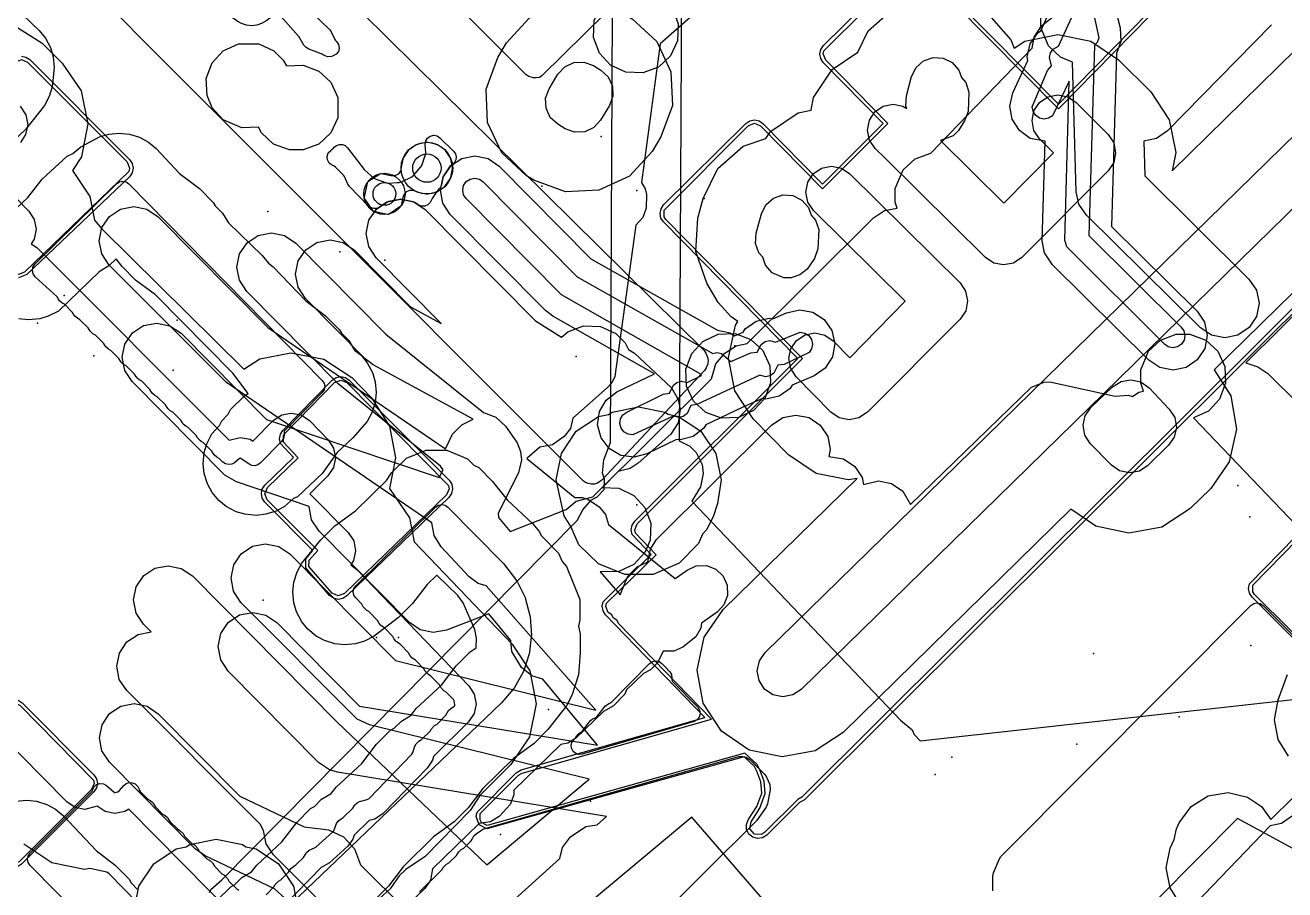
# Model space of a CAD drawing. Header units: metres. Extents: x -2677 to -840, y 169 to 1487.
# Drawn here: x -2201.3 to -2128, y 759.4 to 809.7 of the extents above; entities that cross this region are included whole.
import ezdxf

# ---------------------------------------------------------------- set-up
doc = ezdxf.new("R2010")
doc.units = ezdxf.units.M
for name, color, linetype in [('AI_GREENING_ALLOWED_ZONE', 4, 'Continuous'), ('AI_GREENING_EXCLUSIONS', 1, 'Continuous'), ('AI_GREENING_LAWN', 82, 'Continuous'), ('AI_GREENING_REJECTED', 6, 'Continuous'), ('AI_GREENING_SHRUBS', 92, 'Continuous')]:
    doc.layers.add(name, color=color, linetype=linetype)

# ---------------------------------------------------------------- blocks, each defined once
blk = doc.blocks.new('AI_SHRUB')
for radius in [1, 0.55]:
    blk.add_circle((0, 0), radius)

msp = doc.modelspace()

# ---------------------------------------------------------------- linework, layer by layer
at = {"layer": 'AI_GREENING_ALLOWED_ZONE'}
msp.add_lwpolyline([(-2185.799, 811.56), (-2183.571, 809.381), (-2183.465, 809.232), (-2183.282, 808.829), (-2183.231, 808.757), (-2183.173, 808.699), (-2183.062, 808.529), (-2183.027, 808.329), (-2183.074, 808.132), (-2183.197, 807.969), (-2183.373, 807.869), (-2183.473, 807.837), (-2183.692, 807.818), (-2183.899, 807.894), (-2184.022, 807.975), (-2184.07, 807.999), (-2184.821, 808.283), (-2184.967, 808.369), (-2185.076, 808.499), (-2185.373, 809.007), (-2185.402, 809.047), (-2186.432, 810.199)], dxfattribs=at)
msp.add_lwpolyline([(-2183.437, 801.513), (-2183.605, 801.638), (-2183.707, 801.819), (-2183.726, 802.027), (-2183.659, 802.225), (-2183.517, 802.377), (-2183.43, 802.439), (-2183.384, 802.48), (-2183.317, 802.558), (-2183.179, 802.67), (-2183.011, 802.727), (-2182.834, 802.722), (-2182.67, 802.655), (-2182.54, 802.535), (-2181.573, 801.266), (-2181.539, 801.23), (-2181.01, 800.762), (-2180.926, 800.714), (-2180.281, 800.492), (-2180.186, 800.479), (-2179.646, 800.513), (-2179.562, 800.502), (-2179.542, 800.512), (-2179.412, 800.546), (-2178.799, 800.846), (-2178.722, 800.904), (-2178.271, 801.415), (-2178.222, 801.499), (-2178.001, 802.144), (-2177.988, 802.24), (-2178.018, 802.726), (-2177.991, 802.924), (-2177.888, 803.095), (-2177.726, 803.212), (-2177.532, 803.257), (-2177.336, 803.222), (-2177.168, 803.113), (-2176.37, 802.327), (-2176.267, 802.182), (-2176.222, 802.011), (-2176.239, 801.835), (-2176.317, 801.676), (-2176.445, 801.554), (-2176.51, 801.511), (-2176.578, 801.443), (-2176.96, 800.878), (-2176.997, 800.789), (-2177.083, 800.368), (-2177.159, 800.189), (-2177.25, 800.098), (-2177.248, 800.095), (-2177.352, 799.993), (-2177.624, 799.589), (-2177.681, 799.455), (-2177.685, 799.457), (-2177.732, 799.347), (-2177.87, 799.209), (-2178.051, 799.136), (-2178.246, 799.137), (-2178.426, 799.212), (-2178.636, 799.354), (-2178.725, 799.392), (-2179.394, 799.528), (-2179.417, 799.528), (-2179.475, 799.541), (-2179.52, 799.523), (-2180.16, 799.399), (-2180.249, 799.363), (-2180.683, 799.076), (-2180.84, 799.007), (-2181.011, 798.996), (-2181.176, 799.043), (-2181.316, 799.143), (-2182.42, 800.27), (-2182.518, 800.413), (-2182.721, 800.86), (-2182.771, 800.933), (-2183.248, 801.41), (-2183.32, 801.46), (-2183.437, 801.513)], close=True, dxfattribs=at)
at = {"layer": 'AI_GREENING_EXCLUSIONS'}
for points in [[(-2190.575, 759.23), (-2190.489, 759.409), (-2189.844, 759.969), (-2169.189, 780.851), (-2168.866, 781.47), (-2168.359, 782.063), (-2168.034, 782.228), (-2167.61, 782.662), (-2167.597, 783.266), (-2167.706, 783.612), (-2167.638, 784.39), (-2167.259, 785.392), (-2167.11, 814.689), (-2167.739, 815.126), (-2168.27, 815.831), (-2187.864, 835.129), (-2188.644, 835.686), (-2188.923, 836.171), (-2189.916, 837.149), (-2190.943, 838.111), (-2191.323, 838.324), (-2191.753, 838.871), (-2211.614, 857.49)], [(-2190.575, 759.23), (-2190.489, 759.409), (-2189.844, 759.969), (-2169.189, 780.851), (-2168.866, 781.47), (-2168.359, 782.063), (-2168.034, 782.228), (-2167.61, 782.662), (-2167.597, 783.266), (-2167.706, 783.612), (-2167.638, 784.39), (-2167.259, 785.392), (-2167.11, 814.689), (-2167.739, 815.126), (-2168.27, 815.831), (-2187.864, 835.129), (-2188.644, 835.686), (-2188.923, 836.171), (-2189.916, 837.149), (-2190.943, 838.111), (-2191.323, 838.324), (-2191.753, 838.871), (-2211.614, 857.49)], [(-2149.299, 812.987), (-2141.2, 804.786), (-2131.597, 814.573)], [(-2149.156, 813.127), (-2141.2, 805.072), (-2131.74, 814.713)], [(-2120.474, 799.974), (-2155.975, 764.622), (-2156.255, 764.461), (-2158.163, 762.567), (-2158.407, 762.41), (-2158.694, 762.365), (-2158.975, 762.441), (-2159.201, 762.624), (-2159.332, 762.883), (-2159.347, 763.173), (-2159.243, 763.445), (-2158.739, 764.222), (-2158.456, 764.999), (-2158.504, 765.66), (-2158.74, 766.285), (-2158.884, 766.553), (-2159.483, 767.11), (-2174.436, 762.919), (-2174.894, 763.157), (-2175.065, 763.644), (-2175.005, 763.9), (-2172.739, 766.19), (-2172.44, 766.363), (-2161.765, 769.402), (-2167.531, 775.366), (-2167.678, 775.597), (-2167.678, 775.597), (-2167.726, 775.866), (-2167.667, 776.132), (-2164.883, 778.873), (-2165.985, 780.047), (-2166.038, 780.315), (-2165.985, 780.583), (-2165.833, 780.81), (-2156.365, 790.278), (-2164.165, 798.218), (-2164.315, 798.445), (-2164.366, 798.713), (-2164.311, 798.98), (-2164.159, 799.205), (-2159.376, 803.948), (-2159.147, 804.099), (-2158.878, 804.151), (-2158.61, 804.096), (-2158.384, 803.942), (-2154.921, 800.422), (-2151.401, 803.941), (-2154.875, 807.489), (-2155.024, 807.717), (-2155.074, 807.985), (-2155.019, 808.252), (-2154.866, 808.477), (-2150.146, 813.134)], [(-2120.628, 800.103), (-2156.116, 764.764), (-2156.357, 764.641), (-2158.304, 762.709), (-2158.478, 762.596), (-2158.884, 762.619), (-2159.139, 762.935), (-2159.075, 763.336), (-2158.563, 764.125), (-2158.254, 764.985), (-2158.307, 765.705), (-2158.557, 766.366), (-2158.723, 766.676), (-2159.43, 767.333), (-2174.416, 763.118), (-2174.743, 763.288), (-2174.837, 763.45), (-2174.822, 763.819), (-2172.599, 766.047), (-2172.386, 766.171), (-2161.385, 769.302), (-2166.764, 774.855), (-2166.876, 775.059), (-2167.076, 775.18), (-2167.076, 775.18), (-2167.188, 775.384), (-2167.387, 775.505), (-2167.526, 775.861), (-2167.484, 776.052), (-2164.586, 778.859), (-2165.8, 780.124), (-2165.838, 780.315), (-2165.692, 780.669), (-2156.084, 790.277), (-2164.023, 798.358), (-2164.13, 798.521), (-2164.127, 798.902), (-2159.235, 803.806), (-2158.88, 803.951), (-2158.526, 803.802), (-2154.922, 800.138), (-2151.12, 803.94), (-2154.732, 807.629), (-2154.874, 807.983), (-2154.835, 808.174), (-2150.006, 812.991)], [(-2163.124, 812.018), (-2163.258, 785.485), (-2162.633, 785.175), (-2162.265, 784.805), (-2161.922, 784.104), (-2161.855, 783.585), (-2162.009, 782.82), (-2162.527, 781.978), (-2150.378, 769.249), (-2149.713, 768.682), (-2149.585, 768.418), (-2149.236, 768.053), (-2104.451, 773)], [(-2163.124, 812.018), (-2163.258, 785.485), (-2162.633, 785.175), (-2162.265, 784.805), (-2161.922, 784.104), (-2161.855, 783.585), (-2162.009, 782.82), (-2162.527, 781.978), (-2150.378, 769.249), (-2149.713, 768.682), (-2149.585, 768.418), (-2149.236, 768.053), (-2104.451, 773)], [(-2161.667, 810.943), (-2164.359, 808.582), (-2165.447, 800.518), (-2165.232, 800.138), (-2165.152, 799.818), (-2165.182, 799.026), (-2165.372, 798.473), (-2165.783, 798.022), (-2166.996, 789.232), (-2167.176, 788.869), (-2167.425, 788.587), (-2169.438, 786.813), (-2169.583, 786.213), (-2169.938, 785.748), (-2170.629, 785.257), (-2171.351, 785.126), (-2172.105, 784.461), (-2169.318, 782.203), (-2168.882, 782.189), (-2168.567, 782.091), (-2167.907, 781.652), (-2167.532, 781.202), (-2167.361, 780.617), (-2163.491, 777.481), (-2162.793, 777.977), (-2162.259, 778.217), (-2161.674, 778.234), (-2161.127, 778.026), (-2160.701, 777.624), (-2160.462, 777.09), (-2160.445, 776.505), (-2160.653, 775.958), (-2161.054, 775.532), (-2161.957, 774.891), (-2161.991, 774.604), (-2162.279, 774.094), (-2163.036, 773.501), (-2163.57, 773.262), (-2164.192, 773.259), (-2164.516, 772.583), (-2164.921, 772.178), (-2165.326, 771.968), (-2166.322, 771.014), (-2166.417, 770.768), (-2167.081, 770.071), (-2167.65, 769.744), (-2169.284, 768.182), (-2169.729, 767.912), (-2170.136, 767.84), (-2172.876, 765.184), (-2172.867, 764.896), (-2173.074, 764.349), (-2173.733, 763.648), (-2174.225, 763.331), (-2174.879, 763.242), (-2177.599, 760.606), (-2177.708, 759.936), (-2178.044, 759.456), (-2182.355, 755.331)], [(-2137.901, 810.635), (-2137.604, 809.496), (-2137.569, 808.717), (-2137.824, 808.009), (-2138.115, 797.948), (-2133.142, 793.028), (-2132.705, 792.381), (-2132.548, 791.617), (-2132.697, 790.851), (-2133.127, 790.199), (-2133.773, 789.762), (-2134.538, 789.606), (-2135.304, 789.754), (-2135.955, 790.184), (-2141.546, 795.716), (-2142.009, 796.426), (-2142.139, 797.127), (-2141.973, 802.918), (-2142.839, 803.074), (-2143.475, 803.526), (-2143.475, 803.526), (-2143.89, 804.187), (-2144.02, 804.956), (-2143.846, 805.717), (-2142.991, 807.596), (-2143.028, 807.818), (-2142.854, 808.579), (-2142.402, 809.215), (-2142.23, 809.323), (-2141.482, 810.958)], [(-2201.912, 810.722), (-2200.477, 809.351), (-2200.111, 808.904), (-2199.821, 808.358), (-2199.658, 807.82), (-2199.596, 807.2), (-2199.717, 806.071), (-2199.889, 805.511), (-2200.17, 804.987), (-2201.268, 803.589), (-2202.708, 802.242)], [(-2185.558, 758.333), (-2186.78, 759.439), (-2190.828, 761.357), (-2191.393, 761.757), (-2196.388, 766.804), (-2196.819, 767.455), (-2196.967, 768.221), (-2196.811, 768.985), (-2196.374, 769.632), (-2195.723, 770.062), (-2194.957, 770.211), (-2194.192, 770.055), (-2193.546, 769.618), (-2188.797, 764.821), (-2185.068, 763.054), (-2183.655, 762.873), (-2182.774, 762.464), (-2182.127, 761.764), (-2181.785, 760.828), (-2176.462, 755.547), (-2170.197, 761.202), (-2170.037, 761.837), (-2169.57, 762.463), (-2168.681, 763.062), (-2168.031, 763.157), (-2167.488, 763.648), (-2183.131, 766.225), (-2183.581, 766.354), (-2184.227, 766.791), (-2189.487, 772.104), (-2189.917, 772.755), (-2190.066, 773.522), (-2189.91, 774.286), (-2189.473, 774.933), (-2188.822, 775.363), (-2188.056, 775.511), (-2187.291, 775.355), (-2186.644, 774.918), (-2181.841, 770.066), (-2168.009, 767.787), (-2171.19, 771.636), (-2171.817, 771.824), (-2172.422, 772.317), (-2172.981, 773.232), (-2173.048, 773.885), (-2174.33, 775.435), (-2176.788, 774.474), (-2177.556, 774.337), (-2178.319, 774.505), (-2178.938, 774.93), (-2184.198, 780.243), (-2184.628, 780.894), (-2184.775, 781.666), (-2188.996, 783.102), (-2189.672, 783.493), (-2195.064, 788.932), (-2195.494, 789.583), (-2195.642, 790.349), (-2195.486, 791.114), (-2195.049, 791.761), (-2194.398, 792.191), (-2193.632, 792.339), (-2192.867, 792.183), (-2192.221, 791.746), (-2187.262, 786.737), (-2177.207, 783.363), (-2176.986, 783.796), (-2177.128, 784.015), (-2183.076, 788.801), (-2188.396, 794.175), (-2188.826, 794.826), (-2188.975, 795.592), (-2188.819, 796.357), (-2188.382, 797.003), (-2187.731, 797.434), (-2186.965, 797.582), (-2186.2, 797.426), (-2185.553, 796.989), (-2180.314, 791.697), (-2174.626, 787.135), (-2173.922, 786.872), (-2173.351, 786.34), (-2172.675, 785.376), (-2172.482, 784.871), (-2172.429, 784.388), (-2172.59, 783.625), (-2173.773, 781.29), (-2173.769, 781.035), (-2173.091, 780.215), (-2169.821, 781.493), (-2169.241, 781.973), (-2168.271, 782.225), (-2161.37, 789.087), (-2161.124, 789.963), (-2160.594, 790.586), (-2159.946, 791.018), (-2159.302, 791.144), (-2151.957, 798.448), (-2151.307, 798.88), (-2150.584, 799.022), (-2150.687, 799.369), (-2150.687, 800.161), (-2150.238, 801.237), (-2149.539, 801.884), (-2148.631, 802.224), (-2142.736, 808.32), (-2142.619, 808.964), (-2142.196, 809.62), (-2141.349, 810.278)], [(-2119.371, 802.109), (-2132.14, 789.626), (-2131.174, 788.097), (-2130.843, 786.175), (-2131.273, 784.272), (-2132.347, 782.727), (-2133.559, 781.543), (-2135.193, 780.478), (-2137.111, 780.12), (-2139.02, 780.522), (-2140.48, 781.523), (-2153.717, 768.531), (-2155.351, 767.465), (-2157.268, 767.106), (-2159.177, 767.509), (-2160.787, 768.611), (-2161.853, 770.245), (-2162.212, 772.163), (-2161.809, 774.072), (-2160.707, 775.681), (-2152.908, 783.306), (-2153.423, 783.214), (-2155.283, 783.593), (-2156.906, 784.675), (-2158.949, 786.759), (-2160.017, 788.391), (-2160.379, 790.308), (-2159.979, 792.218), (-2159.979, 792.218), (-2159.841, 792.421), (-2160.227, 792.69), (-2160.996, 793.537), (-2161.647, 794.659), (-2162.279, 796.505), (-2162.162, 798.436), (-2161.859, 799.577), (-2161.001, 801.329), (-2159.538, 802.619), (-2158.211, 803.074), (-2157.947, 803.473), (-2156.331, 804.565), (-2155.58, 804.719), (-2155.438, 805.45), (-2154.363, 807.078), (-2152.875, 808.083), (-2152.267, 809.325), (-2150.804, 810.616)], [(-2145.259, 810.268), (-2143.969, 808.805), (-2143.769, 808.314), (-2143.148, 808.729), (-2141.234, 809.108), (-2139.321, 808.725), (-2137.7, 807.64), (-2135.836, 805.773), (-2134.757, 804.158), (-2134.375, 802.245), (-2134.585, 801.184), (-2126.362, 809.26)], [(-2139.151, 810.25), (-2138.854, 808.912), (-2138.947, 808.655), (-2139.112, 808.474), (-2139.431, 797.421), (-2134.056, 792.104), (-2133.903, 791.877), (-2133.848, 791.61), (-2133.9, 791.342), (-2134.051, 791.114), (-2134.277, 790.961), (-2134.545, 790.906), (-2134.813, 790.958), (-2135.041, 791.108), (-2140.715, 796.763), (-2140.839, 797.158), (-2140.572, 806.397), (-2141.54, 804.39), (-2141.772, 804.245), (-2142.041, 804.199), (-2142.041, 804.199), (-2142.307, 804.26), (-2142.53, 804.418), (-2142.675, 804.65), (-2142.721, 804.919), (-2141.841, 807.013), (-2141.598, 807.289), (-2141.729, 807.781), (-2141.668, 808.048), (-2141.51, 808.27), (-2141.207, 808.428), (-2140.309, 810.37)], [(-2128.812, 809.673), (-2134.855, 803.505), (-2135.499, 803.064), (-2136.246, 802.908), (-2136.188, 800.89), (-2130.131, 794.897), (-2129.694, 794.251), (-2129.538, 793.486), (-2129.686, 792.72), (-2130.116, 792.069), (-2130.762, 791.632), (-2131.527, 791.476), (-2132.293, 791.624), (-2132.944, 792.054), (-2139.571, 798.61), (-2140.008, 799.257), (-2140.164, 799.975), (-2140.378, 807.51), (-2141.083, 807.805), (-2141.782, 808.452), (-2142.23, 809.528), (-2142.23, 810.319)], [(-2201.94, 809.655), (-2200.298, 808.602), (-2199.126, 807.448), (-2198.03, 805.834), (-2197.635, 803.923), (-2198.001, 802.007), (-2198.524, 801.209), (-2197.524, 799.699), (-2197.253, 798.324), (-2196.823, 797.825), (-2188.57, 789.654), (-2187.636, 790.256), (-2185.84, 790.604), (-2183.924, 790.237), (-2182.294, 789.166), (-2181.152, 787.986), (-2180.096, 786.345), (-2179.748, 784.507), (-2180.107, 782.71), (-2178.947, 781.005), (-2178.674, 779.613), (-2172.962, 773.67), (-2171.946, 772.113), (-2171.568, 770.2), (-2171.95, 768.287), (-2173.036, 766.666), (-2174.844, 764.862), (-2175.404, 764.004), (-2178.024, 761.321), (-2179.151, 760.565), (-2179.546, 760.188), (-2180.056, 759.436), (-2181.261, 758.348)], [(-2201.504, 807.853), (-2201.242, 807.8), (-2201.019, 807.652), (-2195.212, 801.845), (-2195.061, 801.615), (-2195.011, 801.344), (-2195.069, 801.074), (-2195.227, 800.848), (-2201.185, 795.154), (-2201.666, 794.96)], [(-2201.582, 804.954), (-2201.241, 804.439), (-2201.135, 803.863), (-2201.258, 803.291), (-2201.566, 802.833)], [(-2203.162, 797.746), (-2201.129, 799.639), (-2200.289, 800.707), (-2198.837, 802.043), (-2198.518, 802.191), (-2198.056, 802.591), (-2196.973, 803.157), (-2196.419, 803.322), (-2195.811, 803.381), (-2195.217, 803.319), (-2194.644, 803.142), (-2194.12, 802.857), (-2193.674, 802.487), (-2192.311, 801.039), (-2191.156, 800.165), (-2190.346, 799.355), (-2190.24, 799.15), (-2189.812, 798.722), (-2189.47, 798.171), (-2187.508, 796.266), (-2187.141, 795.817), (-2186.861, 795.614), (-2184.97, 793.633), (-2183.815, 792.759), (-2183.005, 791.949), (-2182.899, 791.744), (-2182.471, 791.316), (-2182.129, 790.765), (-2181.757, 790.465), (-2181.394, 790.024), (-2181.095, 789.465), (-2180.929, 788.913), (-2180.87, 788.307), (-2180.932, 787.71), (-2181.105, 787.147), (-2181.394, 786.614), (-2182.229, 785.671), (-2183.134, 784.81), (-2184.015, 783.596), (-2185.447, 782.24), (-2185.684, 782.127), (-2186.205, 781.67), (-2186.698, 781.402), (-2187.289, 781.217), (-2187.852, 781.155), (-2188.507, 781.217), (-2189.021, 781.37), (-2189.591, 781.67), (-2190.017, 782.014), (-2190.414, 782.489), (-2190.689, 782.991), (-2190.876, 783.585), (-2190.938, 784.154), (-2190.876, 784.803), (-2190.723, 785.316), (-2190.422, 785.887), (-2189.99, 786.372), (-2189.859, 786.652), (-2189.476, 787.035), (-2189.343, 787.303), (-2188.533, 788.114), (-2188.325, 788.233), (-2189.21, 789.425), (-2193.715, 793.969), (-2194.864, 794.836), (-2195.674, 795.647), (-2195.992, 796.076), (-2196.419, 795.671), (-2196.991, 795.315), (-2199.356, 793.037), (-2199.942, 792.731), (-2200.44, 792.584), (-2201.105, 792.522), (-2201.658, 792.584)], [(-2203.329, 801.123), (-2201.081, 798.852), (-2200.76, 798.368), (-2200.648, 797.789), (-2200.763, 797.22), (-2200.945, 796.949), (-2200.607, 796.725), (-2189.427, 785.53), (-2188.787, 785.69), (-2188.212, 785.577), (-2188.044, 785.465), (-2186.845, 786.683), (-2186.353, 786.999), (-2185.814, 787.104), (-2185.239, 786.994), (-2184.75, 786.672), (-2183.669, 785.554), (-2183.352, 785.062), (-2183.248, 784.51), (-2183.363, 783.937), (-2183.688, 783.45), (-2184.738, 782.403), (-2182.507, 780.16), (-2182.184, 779.673), (-2182.071, 779.098), (-2182.187, 778.525), (-2182.358, 778.27), (-2181.993, 778.015), (-2175.486, 771.245), (-2175.171, 770.752), (-2175.068, 770.175), (-2175.182, 769.63), (-2175.508, 769.143), (-2177.551, 767.143), (-2177.598, 766.918), (-2177.909, 766.449), (-2180.475, 763.819), (-2180.957, 763.488), (-2181.276, 763.421), (-2182.163, 762.569), (-2182.229, 762.332), (-2182.523, 761.918), (-2183.594, 760.957), (-2184.065, 760.676), (-2186.909, 757.768)], [(-2180.747, 755.307), (-2186.852, 761.413), (-2187.279, 762.048), (-2187.435, 762.841), (-2187.628, 763.203), (-2195.381, 770.97), (-2195.811, 771.621), (-2195.96, 772.387), (-2195.803, 773.152), (-2195.367, 773.798), (-2194.716, 774.229), (-2193.96, 774.375), (-2194.402, 774.822), (-2194.833, 775.473), (-2194.981, 776.239), (-2194.825, 777.004), (-2194.388, 777.65), (-2193.737, 778.081), (-2192.971, 778.229), (-2192.206, 778.073), (-2191.56, 777.636), (-2183.149, 769.14), (-2174.437, 760.845), (-2168.492, 765.814), (-2181.266, 768.969), (-2181.972, 769.3), (-2188.736, 776.098), (-2189.166, 776.749), (-2189.314, 777.515), (-2189.158, 778.28), (-2188.721, 778.927), (-2188.07, 779.357), (-2187.304, 779.505), (-2186.54, 779.349), (-2185.893, 778.912), (-2179.76, 772.717), (-2168.104, 769.838), (-2174.484, 777.05), (-2174.951, 777.192), (-2175.465, 777.586), (-2177.095, 779.321), (-2177.508, 779.983), (-2177.633, 780.712), (-2189.587, 788.875), (-2196.403, 795.709), (-2196.833, 796.36), (-2196.981, 797.126), (-2196.825, 797.891), (-2196.388, 798.538), (-2195.737, 798.968), (-2194.971, 799.116), (-2194.207, 798.96), (-2193.56, 798.523), (-2187.172, 792.07), (-2176.844, 785.017), (-2176.44, 785.885), (-2175.9, 786.425), (-2175.241, 786.741), (-2181.054, 789.916), (-2181.516, 790.264), (-2184.982, 793.765), (-2185.412, 794.416), (-2185.561, 795.182), (-2185.405, 795.947), (-2184.968, 796.594), (-2184.317, 797.024), (-2183.551, 797.172), (-2182.786, 797.016), (-2182.139, 796.579), (-2178.88, 793.286), (-2177.089, 792.308), (-2180.873, 796.131), (-2181.304, 796.782), (-2181.452, 797.548), (-2181.296, 798.313), (-2180.859, 798.959), (-2180.208, 799.39), (-2179.442, 799.538), (-2178.677, 799.382), (-2178.031, 798.945), (-2171.61, 792.459), (-2170.101, 791.511), (-2169.73, 791.831), (-2168.813, 792.172), (-2167.827, 792.133), (-2166.945, 791.724), (-2166.405, 791.184), (-2166.206, 790.806), (-2165.847, 790.581), (-2163.698, 788.567), (-2163.306, 787.892), (-2163.199, 787.314), (-2163.324, 786.544), (-2163.734, 785.88), (-2165.644, 784.182), (-2166.115, 783.872), (-2166.812, 783.698), (-2167.706, 782.767), (-2166.773, 782.728), (-2165.891, 782.319), (-2165.244, 781.62), (-2164.903, 780.703), (-2164.942, 779.717), (-2165.244, 778.994), (-2165.891, 778.295), (-2166.773, 777.886), (-2167.847, 777.864), (-2166.686, 776.543), (-2166.238, 777.618), (-2165.698, 778.158), (-2165.073, 778.46), (-2164.926, 779.188), (-2164.567, 779.756), (-2157.88, 786.409), (-2157.229, 786.84), (-2156.464, 786.99), (-2155.699, 786.836), (-2155.051, 786.4), (-2154.619, 785.75), (-2154.469, 784.984), (-2154.553, 784.571), (-2153.694, 784.435), (-2153.046, 784), (-2152.615, 783.35), (-2152.534, 782.941), (-2151.666, 783.159), (-2150.901, 783.005), (-2150.253, 782.569), (-2149.796, 781.79), (-2142.769, 788.618), (-2142.039, 788.893), (-2141.693, 788.92), (-2137.894, 788.085), (-2137.145, 788.153), (-2136.899, 788.075), (-2136.521, 788.322), (-2136.26, 788.372), (-2136.411, 788.834), (-2136.411, 789.626), (-2135.963, 790.702), (-2135.264, 791.349), (-2134.347, 791.69), (-2133.555, 791.69), (-2132.638, 791.349), (-2131.939, 790.702), (-2131.53, 789.82), (-2131.491, 788.834), (-2131.832, 787.917), (-2132.479, 787.218), (-2133.342, 786.817), (-2125.274, 778.374)], [(-2126.396, 793.895), (-2130.298, 790.032), (-2129.617, 789.784), (-2129.023, 789.408), (-2123.651, 784.095)], [(-2190.135, 758.752), (-2189.325, 759.562), (-2189.11, 759.672), (-2188.689, 760.094), (-2188.129, 760.438), (-2187.821, 760.812), (-2186.358, 762.179), (-2185.495, 763.304), (-2184.685, 764.114), (-2184.47, 764.225), (-2184.049, 764.646), (-2183.489, 764.99), (-2183.181, 765.364), (-2181.718, 766.731), (-2180.855, 767.856), (-2180.045, 768.667), (-2179.83, 768.777), (-2179.409, 769.198), (-2178.849, 769.542), (-2178.541, 769.916), (-2177.078, 771.283), (-2176.215, 772.408), (-2175.405, 773.219), (-2175.066, 773.453), (-2175.044, 774.022), (-2175.137, 774.516), (-2175.814, 776.073), (-2176.128, 776.496), (-2177.351, 777.68), (-2177.905, 777.14), (-2178.76, 776.033), (-2179.57, 775.222), (-2180.984, 774.14), (-2181.554, 773.841), (-2182.083, 773.684), (-2182.714, 773.625), (-2183.271, 773.684), (-2183.872, 773.87), (-2184.369, 774.14), (-2184.854, 774.543), (-2185.201, 774.972), (-2185.5, 775.538), (-2185.657, 776.071), (-2185.716, 776.707), (-2185.654, 777.274), (-2185.47, 777.863), (-2185.193, 778.37), (-2184.088, 779.74), (-2183.278, 780.551), (-2182.074, 781.426), (-2180.282, 783.177), (-2179.978, 783.637), (-2179.112, 784.485), (-2177.96, 784.952), (-2176.773, 784.952), (-2175.566, 784.448), (-2175.189, 784.07), (-2174.913, 783.935), (-2174.102, 783.124), (-2173.266, 782.054), (-2171.769, 780.67), (-2171.371, 780.2), (-2171.274, 779.975), (-2170.276, 778.954), (-2170.062, 778.478), (-2169.8, 778.189), (-2169.041, 776.267), (-2169.041, 775.08), (-2169.117, 774.714), (-2169.022, 774.241), (-2169.019, 773.16), (-2169.101, 771.887), (-2169.493, 770.672), (-2169.8, 770.085), (-2170.887, 768.701), (-2171.697, 767.89), (-2172.893, 767.015), (-2174.671, 765.267), (-2175.527, 764.148), (-2176.337, 763.338), (-2177.533, 762.463), (-2179.311, 760.715), (-2180.167, 759.596), (-2180.977, 758.786)], [(-2127.819, 767.152), (-2128.417, 768.124), (-2128.647, 769.272), (-2128.42, 770.42), (-2127.884, 771.902)], [(-2189.027, 757.775), (-2195.266, 764.078), (-2195.488, 763.931), (-2196.063, 763.82), (-2196.635, 763.937), (-2197.107, 764.255), (-2197.811, 764.057), (-2198.385, 764.174), (-2198.87, 764.501), (-2202.922, 768.59)], [(-2134.066, 758.468), (-2134.707, 759.504), (-2134.937, 760.652), (-2134.937, 760.652), (-2134.71, 761.8), (-2134.479, 762.312), (-2134.333, 762.932), (-2134.174, 763.282), (-2133.492, 764.233), (-2132.497, 764.85), (-2131.342, 765.039), (-2130.202, 764.772), (-2129.394, 764.233), (-2128.844, 763.467), (-2127.556, 764.744)], [(-2201.446, 757.497), (-2203.75, 759.855), (-2204.047, 760.417), (-2204.207, 760.954), (-2204.266, 761.578), (-2204.204, 762.157), (-2204.021, 762.742), (-2203.75, 763.24), (-2203.351, 763.721), (-2202.931, 764.063), (-2202.931, 764.063), (-2202.353, 764.37), (-2201.82, 764.528), (-2201.19, 764.587), (-2200.632, 764.528), (-2200.025, 764.339), (-2199.521, 764.063), (-2199.059, 763.678), (-2197.166, 761.672), (-2196.052, 760.814), (-2195.242, 760.004), (-2195.13, 759.785), (-2194.712, 759.367)], [(-2157.407, 757.699), (-2162.523, 763.609), (-2173.028, 754.829)], [(-2127.595, 763.69), (-2128.234, 763.241), (-2128.888, 763.096), (-2135.574, 756.154)], [(-2119.892, 756.044), (-2123.22, 759.417), (-2130.783, 763.528), (-2135.471, 758.8)], [(-2191.504, 755.302), (-2196.394, 760.312), (-2196.546, 760.415), (-2197.528, 760.615), (-2197.827, 760.557), (-2199.738, 760.946), (-2201.356, 762.037)], [(-2194.973, 758.073), (-2194.669, 759.604), (-2193.801, 760.901), (-2192.504, 761.769), (-2191.921, 761.884), (-2191.716, 762.022), (-2190.185, 762.326), (-2188.654, 762.022), (-2188.654, 762.022), (-2188.455, 761.888), (-2187.852, 761.769), (-2186.555, 760.901), (-2185.687, 759.604), (-2185.383, 758.073)]]:
    msp.add_lwpolyline(points, dxfattribs=at)
for points in [[(-2163.349, 808.749), (-2163.759, 807.868), (-2164.458, 807.22), (-2165.375, 806.879), (-2166.361, 806.918), (-2167.242, 807.328), (-2167.89, 808.027), (-2168.231, 808.944), (-2168.192, 809.93), (-2167.782, 810.811), (-2167.083, 811.458), (-2166.166, 811.8), (-2165.18, 811.761), (-2164.299, 811.351), (-2163.652, 810.652), (-2163.31, 809.735), (-2163.349, 808.749)], [(-2163.649, 804.993), (-2164.318, 803.161), (-2164.832, 802.316), (-2166.152, 800.879), (-2167.921, 800.056), (-2169.87, 799.973), (-2171.702, 800.642), (-2172.136, 800.906), (-2173.573, 802.226), (-2174.396, 803.995), (-2174.479, 805.944), (-2173.81, 807.776), (-2173.296, 808.621), (-2171.976, 810.058), (-2170.207, 810.881), (-2168.258, 810.964), (-2166.426, 810.295), (-2165.992, 810.031), (-2164.555, 808.711), (-2163.732, 806.942), (-2163.649, 804.993)], [(-2187.701, 808.578), (-2186.82, 808.169), (-2186.279, 807.629), (-2186.098, 807.292), (-2185.128, 807.328), (-2184.211, 806.986), (-2183.512, 806.339), (-2183.103, 805.458), (-2183.103, 804.277), (-2183.512, 803.396), (-2184.211, 802.748), (-2185.128, 802.407), (-2185.92, 802.407), (-2186.837, 802.748), (-2187.536, 803.396), (-2187.718, 803.732), (-2188.687, 803.696), (-2189.763, 804.145), (-2190.41, 804.844), (-2190.712, 805.566), (-2190.752, 806.553), (-2190.41, 807.47), (-2189.763, 808.169), (-2188.882, 808.578), (-2187.701, 808.578)], [(-2203.479, 797.119), (-2202.842, 797.803), (-2203.888, 798.865), (-2203.991, 799.02), (-2204.002, 799.384), (-2202.507, 801.155), (-2204.02, 802.758), (-2204.019, 803.136), (-2203.333, 803.885), (-2204.235, 804.81), (-2204.234, 805.203), (-2201.854, 807.516), (-2201.505, 807.653), (-2201.159, 807.51), (-2195.355, 801.705), (-2195.211, 801.347), (-2195.253, 801.154), (-2201.324, 795.299), (-2201.667, 795.16), (-2201.852, 795.195), (-2203.474, 796.727), (-2203.479, 797.119)], [(-2167.108, 805.529), (-2167.308, 804.979), (-2167.822, 804.134), (-2168.218, 803.703), (-2168.749, 803.457), (-2169.334, 803.432), (-2169.884, 803.632), (-2170.318, 803.896), (-2170.749, 804.292), (-2170.995, 804.823), (-2171.02, 805.408), (-2170.82, 805.958), (-2170.306, 806.803), (-2169.91, 807.234), (-2169.379, 807.48), (-2168.794, 807.505), (-2168.244, 807.305), (-2167.81, 807.041), (-2167.379, 806.645), (-2167.133, 806.114), (-2167.108, 805.529)], [(-2121.487, 805.095), (-2121.818, 804.612), (-2156.163, 771.034), (-2156.654, 770.714), (-2157.229, 770.606), (-2157.802, 770.727), (-2158.285, 771.058), (-2158.604, 771.548), (-2158.712, 772.123), (-2158.591, 772.696), (-2158.261, 773.179), (-2123.915, 806.757), (-2123.425, 807.077), (-2122.85, 807.185), (-2122.277, 807.064), (-2121.794, 806.733), (-2121.474, 806.243), (-2121.367, 805.668), (-2121.487, 805.095)], [(-2150.817, 805.061), (-2150.242, 804.95), (-2150.021, 804.803), (-2150.076, 804.968), (-2150.041, 805.547), (-2149.742, 806.677), (-2149.484, 807.202), (-2149.045, 807.59), (-2148.492, 807.779), (-2147.908, 807.743), (-2147.382, 807.485), (-2146.995, 807.046), (-2146.845, 806.61), (-2146.594, 806.321), (-2146.407, 805.766), (-2146.45, 804.641), (-2146.655, 804.093), (-2147.012, 803.532), (-2147.325, 803.23), (-2148.069, 802.96), (-2144.373, 799.303), (-2141.494, 802.24), (-2142.3, 803.048), (-2142.625, 803.535), (-2142.739, 804.109), (-2142.624, 804.683), (-2142.298, 805.169), (-2141.811, 805.494), (-2141.237, 805.608), (-2140.663, 805.493), (-2140.177, 805.167), (-2138.313, 803.3), (-2137.988, 802.813), (-2137.875, 802.242), (-2137.988, 801.668), (-2138.313, 801.181), (-2143.331, 796.153), (-2143.817, 795.828), (-2144.391, 795.713), (-2144.959, 795.824), (-2145.447, 796.147), (-2151.26, 801.897), (-2151.864, 802.495), (-2152.192, 802.98), (-2152.309, 803.553), (-2152.198, 804.128), (-2151.875, 804.616), (-2151.39, 804.944), (-2150.817, 805.061)], [(-2160.045, 791.602), (-2159.54, 791.809), (-2159.418, 791.999), (-2158.779, 792.446), (-2158.016, 792.613), (-2157.817, 792.578), (-2157.007, 792.933), (-2156.245, 793.101), (-2155.476, 792.964), (-2154.819, 792.544), (-2154.372, 791.904), (-2154.204, 791.142), (-2154.341, 790.373), (-2154.761, 789.716), (-2155.401, 789.269), (-2156.685, 788.72), (-2156.806, 788.531), (-2157.446, 788.084), (-2158.208, 787.916), (-2158.408, 787.952), (-2159.562, 787.446), (-2161.713, 786.411), (-2161.827, 786.217), (-2162.448, 785.745), (-2163.203, 785.546), (-2163.404, 785.574), (-2165.127, 784.735), (-2165.881, 784.536), (-2166.654, 784.642), (-2167.328, 785.035), (-2167.8, 785.657), (-2167.999, 786.412), (-2167.893, 787.185), (-2167.5, 787.859), (-2166.878, 788.331), (-2164.688, 789.389), (-2170.596, 792.732), (-2171.032, 793.066), (-2176.565, 798.655), (-2176.995, 799.306), (-2177.144, 800.072), (-2176.987, 800.837), (-2176.551, 801.484), (-2175.9, 801.914), (-2175.133, 802.062), (-2174.369, 801.906), (-2173.722, 801.469), (-2168.384, 796.077), (-2161.033, 791.917), (-2160.296, 791.77), (-2160.045, 791.602)], [(-2150.11, 793.608), (-2155.448, 798.89), (-2155.776, 799.375), (-2155.893, 799.948), (-2155.782, 800.523), (-2155.459, 801.011), (-2154.975, 801.339), (-2154.401, 801.456), (-2153.826, 801.345), (-2153.338, 801.022), (-2146.924, 794.677), (-2146.601, 794.196), (-2146.484, 793.623), (-2146.595, 793.048), (-2146.917, 792.56), (-2152.312, 787.155), (-2152.813, 786.823), (-2153.372, 786.714), (-2153.946, 786.828), (-2154.433, 787.152), (-2156.45, 789.209), (-2156.77, 789.699), (-2156.879, 790.274), (-2156.759, 790.847), (-2156.429, 791.33), (-2155.939, 791.651), (-2155.364, 791.759), (-2154.791, 791.639), (-2154.308, 791.309), (-2153.34, 790.322), (-2150.11, 793.608)], [(-2164.183, 788.198), (-2163.82, 788.254), (-2163.604, 788.715), (-2163.387, 788.881), (-2163.123, 788.95), (-2162.79, 788.877), (-2161.963, 789.279), (-2161.991, 789.356), (-2170.108, 793.98), (-2175.641, 799.57), (-2175.792, 799.798), (-2175.844, 800.066), (-2175.789, 800.333), (-2175.636, 800.56), (-2175.408, 800.71), (-2175.14, 800.762), (-2174.872, 800.708), (-2174.646, 800.555), (-2169.181, 795.034), (-2161.301, 790.575), (-2161.062, 790.622), (-2160.794, 790.569), (-2160.245, 790.095), (-2159.08, 790.605), (-2158.715, 790.646), (-2158.481, 791.099), (-2158.257, 791.255), (-2157.99, 791.314), (-2157.66, 791.227), (-2156.218, 791.801), (-2155.949, 791.753), (-2155.719, 791.606), (-2155.563, 791.382), (-2155.504, 791.115), (-2155.552, 790.846), (-2155.699, 790.616), (-2157.144, 789.925), (-2157.51, 789.884), (-2157.744, 789.431), (-2157.968, 789.275), (-2158.234, 789.216), (-2158.564, 789.303), (-2162.221, 787.596), (-2162.585, 787.54), (-2162.8, 787.079), (-2163.018, 786.913), (-2163.282, 786.844), (-2163.615, 786.917), (-2165.96, 785.834), (-2166.231, 785.871), (-2166.467, 786.009), (-2166.632, 786.226), (-2166.701, 786.49), (-2166.664, 786.761), (-2166.527, 786.997), (-2166.309, 787.162), (-2164.183, 788.198)], [(-2158.476, 798.681), (-2158.219, 799.206), (-2157.78, 799.593), (-2157.226, 799.783), (-2156.642, 799.746), (-2156.116, 799.489), (-2155.729, 799.05), (-2155.579, 798.613), (-2155.328, 798.325), (-2155.143, 797.783), (-2155.184, 796.644), (-2155.39, 796.096), (-2155.805, 795.465), (-2156.232, 795.136), (-2156.742, 794.965), (-2157.177, 794.972), (-2157.85, 795.265), (-2158.235, 795.706), (-2158.396, 796.163), (-2158.621, 796.418), (-2158.81, 796.966), (-2158.774, 797.556), (-2158.476, 798.681)], [(-2157.942, 788.865), (-2158.283, 787.948), (-2158.93, 787.249), (-2159.812, 786.84), (-2160.798, 786.801), (-2161.715, 787.142), (-2162.414, 787.789), (-2162.823, 788.671), (-2162.862, 789.657), (-2162.521, 790.574), (-2161.874, 791.273), (-2160.992, 791.682), (-2160.006, 791.721), (-2159.089, 791.38), (-2158.39, 790.733), (-2157.981, 789.851), (-2157.942, 788.865)], [(-2183.585, 776.503), (-2184.969, 778.114), (-2184.958, 778.63), (-2184.557, 779.107), (-2187.35, 781.917), (-2187.502, 782.147), (-2187.553, 782.418), (-2187.496, 782.687), (-2187.34, 782.914), (-2185.689, 784.511), (-2186.441, 785.338), (-2186.495, 785.604), (-2186.443, 785.87), (-2186.294, 786.097), (-2183.431, 789.014), (-2183.204, 789.168), (-2182.934, 789.223), (-2182.665, 789.17), (-2182.436, 789.018), (-2176.637, 783.197), (-2176.484, 782.967), (-2176.432, 782.696), (-2176.489, 782.426), (-2176.646, 782.2), (-2182.578, 776.468), (-2182.813, 776.318), (-2183.089, 776.272), (-2183.36, 776.337), (-2183.585, 776.503)], [(-2184.276, 779.108), (-2187.208, 782.058), (-2187.353, 782.416), (-2187.201, 782.77), (-2185.404, 784.508), (-2186.256, 785.415), (-2186.258, 785.795), (-2186.152, 785.957), (-2183.289, 788.874), (-2182.934, 789.023), (-2182.578, 788.876), (-2176.669, 782.892), (-2176.632, 782.698), (-2176.785, 782.343), (-2182.717, 776.612), (-2183.082, 776.472), (-2183.436, 776.637), (-2184.782, 778.184), (-2184.774, 778.552), (-2184.276, 779.108)], [(-2136.983, 789.045), (-2136.412, 788.917), (-2135.934, 788.579), (-2134.754, 787.336), (-2134.441, 786.842), (-2134.342, 786.265), (-2134.471, 785.694), (-2134.793, 785.231), (-2136.005, 784.046), (-2136.495, 783.727), (-2137.071, 783.619), (-2137.643, 783.74), (-2138.126, 784.071), (-2139.356, 785.329), (-2139.668, 785.824), (-2139.767, 786.401), (-2139.647, 786.952), (-2139.316, 787.435), (-2138.055, 788.634), (-2137.56, 788.946), (-2136.983, 789.045)], [(-2165.624, 787.468), (-2164.093, 787.164), (-2163.894, 787.03), (-2163.291, 786.911), (-2161.994, 786.043), (-2161.126, 784.746), (-2160.822, 783.215), (-2161.029, 781.844), (-2161.255, 781.119), (-2161.648, 780.329), (-2161.9, 780.059), (-2162.127, 779.515), (-2163.25, 778.371), (-2164.759, 777.724), (-2166.42, 777.708), (-2167.942, 778.328), (-2169.086, 779.451), (-2169.548, 780.517), (-2169.951, 781.119), (-2170.412, 783.215), (-2170.108, 784.746), (-2169.24, 786.043), (-2167.943, 786.911), (-2167.36, 787.026), (-2167.155, 787.164), (-2165.624, 787.468)], [(-2119.626, 766.127), (-2129.939, 776.408), (-2130.091, 776.635), (-2130.145, 776.904), (-2130.091, 777.172), (-2127.441, 779.895), (-2127.213, 780.047), (-2126.945, 780.1), (-2126.677, 780.046), (-2126.45, 779.894), (-2116.204, 769.602), (-2116.053, 769.377), (-2116, 769.111), (-2116.051, 768.845), (-2116.199, 768.619), (-2118.632, 766.133), (-2118.859, 765.978), (-2119.128, 765.923), (-2119.397, 765.975), (-2119.626, 766.127)], [(-2129.907, 777.095), (-2127.299, 779.754), (-2127.137, 779.862), (-2126.754, 779.862), (-2116.238, 769.3), (-2116.2, 769.11), (-2116.342, 768.758), (-2118.775, 766.273), (-2119.129, 766.123), (-2119.322, 766.16), (-2129.798, 776.55), (-2129.907, 776.712), (-2129.907, 777.095)], [(-2202.49, 760.868), (-2206.427, 764.826), (-2206.63, 765.301), (-2206.452, 765.786), (-2202.473, 770.231), (-2202.245, 770.4), (-2201.97, 770.464), (-2201.691, 770.414), (-2201.455, 770.258), (-2197.285, 766.067), (-2197.134, 765.84), (-2197.081, 765.573), (-2197.135, 765.305), (-2197.287, 765.079), (-2201.498, 760.867), (-2201.726, 760.715), (-2201.994, 760.662), (-2202.263, 760.715), (-2202.49, 760.868)], [(-2206.303, 765.653), (-2202.324, 770.098), (-2201.964, 770.264), (-2201.597, 770.117), (-2197.319, 765.764), (-2197.281, 765.573), (-2197.428, 765.22), (-2201.64, 761.008), (-2201.994, 760.862), (-2202.348, 761.009), (-2206.285, 764.967), (-2206.43, 765.306), (-2206.303, 765.653)]]:
    msp.add_lwpolyline(points, close=True, dxfattribs=at)
at = {"layer": 'AI_GREENING_LAWN'}
for points in [[(-2186.296, 814.941), (-2161.812, 790.737), (-2161.706, 790.583), (-2161.606, 790.357), (-2161.563, 790.164), (-2161.598, 789.97), (-2161.69, 789.74), (-2161.789, 789.583), (-2167.747, 783.211), (-2167.861, 783.12), (-2168.008, 783.035), (-2168.174, 782.974), (-2168.35, 782.975), (-2168.552, 783.013), (-2168.694, 783.062), (-2168.815, 783.151), (-2221.302, 835.687)], [(-2157.802, 819.944), (-2171.217, 806.73), (-2171.379, 806.623), (-2171.569, 806.586), (-2171.732, 806.586), (-2172.007, 806.67), (-2172.096, 806.729), (-2172.172, 806.791), (-2195.586, 830.185)], [(-2187.281, 759.094), (-2186.821, 759.554), (-2186.742, 759.693), (-2186.552, 759.883), (-2186.412, 759.961), (-2185.967, 760.403), (-2185.873, 760.56), (-2185.868, 760.556), (-2185.832, 760.624), (-2185.687, 760.747), (-2185.543, 760.828), (-2185.098, 761.27), (-2185.013, 761.412), (-2184.935, 761.553), (-2184.763, 761.679), (-2184.452, 761.818), (-2184.388, 761.859), (-2183.412, 762.731), (-2183.347, 762.822), (-2183.182, 763.231), (-2183.093, 763.374), (-2182.963, 763.48), (-2182.787, 763.578), (-2182.232, 764.13), (-2182.138, 764.287), (-2182.134, 764.285), (-2182.111, 764.331), (-2181.99, 764.448), (-2181.838, 764.518), (-2181.401, 764.637), (-2181.29, 764.702), (-2178.794, 767.261), (-2178.734, 767.365), (-2178.63, 767.727), (-2178.558, 767.876), (-2178.441, 767.994), (-2178.393, 768.018), (-2178.395, 768.021), (-2178.238, 768.115), (-2177.743, 768.61), (-2177.664, 768.75), (-2177.475, 768.939), (-2177.335, 769.018), (-2176.822, 769.529), (-2176.74, 769.675), (-2176.679, 769.804), (-2176.538, 769.934), (-2176.335, 770.059), (-2176.303, 770.089), (-2176.302, 770.134), (-2176.345, 770.377), (-2176.356, 770.411), (-2176.377, 770.44), (-2176.798, 770.876), (-2176.936, 770.958), (-2177.122, 771.151), (-2177.198, 771.292), (-2177.7, 771.814), (-2177.838, 771.896), (-2178.024, 772.089), (-2178.1, 772.23), (-2178.584, 772.736), (-2178.739, 772.833), (-2178.736, 772.839), (-2178.803, 772.876), (-2178.923, 773.023), (-2179.001, 773.169), (-2179.486, 773.675), (-2179.641, 773.772), (-2179.637, 773.777), (-2179.704, 773.814), (-2179.825, 773.961), (-2179.903, 774.107), (-2180.388, 774.613), (-2180.542, 774.71), (-2180.539, 774.715), (-2180.606, 774.752), (-2180.726, 774.899), (-2180.805, 775.045), (-2181.306, 775.567), (-2181.445, 775.649), (-2181.63, 775.842), (-2181.706, 775.983), (-2182.067, 776.36), (-2182.171, 776.523), (-2182.206, 776.713), (-2182.166, 776.902), (-2182.057, 777.062), (-2177.407, 781.643), (-2177.244, 781.751), (-2177.053, 781.787), (-2176.861, 781.748), (-2176.7, 781.638), (-2173.505, 778.396), (-2173.464, 778.349), (-2172.711, 777.363), (-2172.658, 777.278), (-2172.219, 776.371), (-2172.186, 776.282), (-2171.933, 775.342), (-2171.917, 775.244), (-2171.851, 774.199), (-2171.853, 774.11), (-2171.958, 773.199), (-2171.979, 773.103), (-2172.294, 772.129), (-2172.334, 772.039), (-2172.834, 771.146), (-2172.89, 771.065), (-2173.589, 770.249), (-2173.624, 770.213), (-2188.41, 756.089)], [(-2145.021, 759.316), (-2145.021, 760.177), (-2144.983, 760.368), (-2144.657, 761.154), (-2144.55, 761.316), (-2130.01, 775.914), (-2129.848, 776.022), (-2129.656, 776.061), (-2129.465, 776.023), (-2129.303, 775.915), (-2120.333, 766.98), (-2120.224, 766.817), (-2120.186, 766.626), (-2120.224, 766.434), (-2120.224, 766.434), (-2120.333, 766.272), (-2127.092, 759.519), (-2127.115, 759.488), (-2127.126, 759.452), (-2127.165, 759.196)], [(-2178.363, 759.258), (-2177.053, 760.55), (-2176.972, 760.689), (-2176.781, 760.877), (-2176.641, 760.955), (-2176.208, 761.381), (-2176.112, 761.537), (-2176.107, 761.533), (-2176.071, 761.601), (-2175.925, 761.723), (-2175.781, 761.803), (-2175.347, 762.229), (-2175.284, 762.332), (-2175.271, 762.373), (-2175.194, 762.526), (-2175.07, 762.643), (-2174.701, 762.887), (-2174.561, 762.952), (-2159.791, 767.128), (-2159.528, 767.13), (-2159.366, 767.088), (-2159.138, 766.956), (-2158.276, 766.088), (-2158.169, 765.927), (-2157.992, 765.5), (-2157.961, 765.22), (-2158.111, 764.385), (-2158.196, 764.183), (-2158.759, 763.394), (-2158.814, 763.33), (-2179.404, 742.896)], [(-2196.473, 756.221), (-2201.003, 760.803), (-2201.11, 760.965), (-2201.148, 761.156), (-2201.109, 761.346), (-2201.001, 761.508), (-2197.406, 765.104), (-2197.38, 765.143), (-2197.375, 765.168), (-2197.292, 765.361), (-2197.138, 765.503), (-2196.939, 765.568), (-2196.73, 765.547), (-2196.549, 765.442), (-2196.119, 765.052), (-2196.084, 765.03), (-2196.044, 765.036), (-2195.907, 765.085), (-2195.801, 765.157), (-2195.801, 765.157), (-2195.555, 765.446), (-2195.415, 765.56), (-2195.244, 765.617), (-2195.064, 765.61), (-2194.898, 765.539), (-2194.867, 765.518), (-2194.741, 765.399), (-2194.664, 765.244), (-2194.653, 765.205), (-2194.591, 765.102), (-2194.152, 764.66), (-2194.009, 764.578), (-2193.864, 764.454), (-2193.829, 764.386), (-2193.823, 764.389), (-2193.73, 764.232), (-2193.291, 763.79), (-2193.148, 763.708), (-2193.003, 763.584), (-2192.968, 763.516), (-2192.962, 763.519), (-2192.869, 763.362), (-2192.43, 762.92), (-2192.291, 762.841), (-2192.102, 762.65), (-2192.024, 762.51), (-2191.568, 762.049), (-2191.428, 761.97), (-2191.24, 761.779), (-2191.162, 761.639), (-2190.722, 761.193), (-2190.565, 761.098), (-2190.567, 761.096), (-2190.517, 761.071), (-2190.402, 760.955), (-2190.378, 760.905), (-2190.376, 760.906), (-2190.282, 760.749), (-2189.841, 760.304), (-2189.701, 760.225), (-2189.513, 760.034), (-2189.434, 759.894), (-2188.977, 759.432), (-2188.863, 759.367)]]:
    msp.add_lwpolyline(points, dxfattribs=at)
for points in [[(-2179.408, 799.183), (-2179.39, 799.226), (-2179.303, 799.665), (-2179.228, 799.845), (-2179.09, 799.983), (-2178.91, 800.057), (-2178.715, 800.057), (-2178.588, 800.005), (-2178.588, 800.007), (-2178.453, 799.951), (-2177.975, 799.856), (-2177.879, 799.856), (-2177.401, 799.951), (-2177.312, 799.988), (-2176.907, 800.258), (-2176.839, 800.326), (-2176.569, 800.731), (-2176.532, 800.82), (-2176.437, 801.298), (-2176.437, 801.394), (-2176.532, 801.872), (-2176.569, 801.961), (-2176.839, 802.366), (-2176.907, 802.434), (-2177.312, 802.705), (-2177.401, 802.742), (-2177.879, 802.837), (-2177.975, 802.837), (-2178.453, 802.742), (-2178.542, 802.705), (-2178.947, 802.434), (-2179.015, 802.366), (-2179.286, 801.961), (-2179.323, 801.872), (-2179.417, 801.394), (-2179.417, 801.389), (-2179.465, 801.175), (-2179.6, 801.003), (-2179.796, 800.904), (-2180.015, 800.899), (-2180.583, 801.012), (-2180.629, 801.012), (-2180.672, 800.994), (-2181.354, 800.539), (-2181.387, 800.506), (-2181.405, 800.463), (-2181.565, 799.659), (-2181.565, 799.612), (-2181.547, 799.569), (-2181.091, 798.888), (-2181.059, 798.855), (-2181.016, 798.837), (-2180.211, 798.677), (-2180.165, 798.677), (-2180.122, 798.695), (-2179.44, 799.15), (-2179.408, 799.183)], [(-2195.608, 800.586), (-2195.416, 800.547), (-2195.255, 800.437), (-2184.007, 789.004), (-2183.9, 788.843), (-2183.863, 788.653), (-2183.9, 788.464), (-2184.007, 788.303), (-2186.198, 786.074), (-2186.224, 786.034), (-2186.232, 785.988), (-2186.227, 785.819), (-2186.262, 785.622), (-2186.371, 785.454), (-2187.617, 784.19), (-2187.758, 784.089), (-2187.925, 784.043), (-2188.097, 784.056), (-2188.255, 784.128), (-2188.74, 784.46), (-2188.784, 784.477), (-2188.826, 784.456), (-2189.117, 784.217), (-2189.277, 784.128), (-2189.458, 784.104), (-2189.636, 784.146), (-2189.787, 784.249), (-2190.004, 784.465), (-2190.149, 784.546), (-2190.294, 784.669), (-2190.329, 784.736), (-2190.335, 784.733), (-2190.429, 784.89), (-2190.908, 785.365), (-2191.052, 785.446), (-2191.197, 785.569), (-2191.233, 785.637), (-2191.238, 785.633), (-2191.333, 785.79), (-2191.807, 786.261), (-2191.951, 786.342), (-2192.096, 786.465), (-2192.132, 786.533), (-2192.138, 786.529), (-2192.232, 786.686), (-2192.707, 787.157), (-2192.851, 787.238), (-2192.996, 787.361), (-2193.032, 787.429), (-2193.037, 787.425), (-2193.131, 787.582), (-2193.606, 788.053), (-2193.75, 788.134), (-2193.895, 788.257), (-2193.931, 788.325), (-2193.937, 788.321), (-2194.031, 788.478), (-2194.505, 788.949), (-2194.65, 789.03), (-2194.795, 789.153), (-2194.83, 789.221), (-2194.836, 789.218), (-2194.93, 789.374), (-2195.405, 789.845), (-2195.549, 789.926), (-2195.694, 790.049), (-2195.73, 790.117), (-2195.735, 790.114), (-2195.83, 790.27), (-2196.304, 790.741), (-2196.448, 790.822), (-2196.593, 790.945), (-2196.629, 791.013), (-2196.635, 791.01), (-2196.729, 791.166), (-2197.204, 791.638), (-2197.348, 791.718), (-2197.493, 791.841), (-2197.529, 791.909), (-2197.534, 791.906), (-2197.628, 792.062), (-2198.103, 792.534), (-2198.247, 792.615), (-2198.392, 792.737), (-2198.428, 792.805), (-2198.433, 792.802), (-2198.528, 792.958), (-2199.002, 793.43), (-2199.146, 793.511), (-2199.291, 793.633), (-2199.323, 793.693), (-2199.328, 793.69), (-2199.432, 793.856), (-2200.707, 795.029), (-2200.825, 795.193), (-2200.869, 795.389), (-2200.832, 795.586), (-2200.72, 795.754), (-2195.962, 800.442), (-2195.799, 800.55), (-2195.608, 800.586)], [(-2168.038, 769.442), (-2167.551, 770.056), (-2167.346, 770.209), (-2167.247, 770.249), (-2167.163, 770.305), (-2164.977, 772.541), (-2164.813, 772.653), (-2164.618, 772.692), (-2164.424, 772.652), (-2164.26, 772.539), (-2163.954, 772.223), (-2163.947, 772.215), (-2163.808, 772.064), (-2163.708, 771.904), (-2163.675, 771.718), (-2163.677, 771.582), (-2163.669, 771.537), (-2163.643, 771.498), (-2162.175, 769.997), (-2162.065, 769.825), (-2162.033, 769.623), (-2162.085, 769.425), (-2162.212, 769.264), (-2162.393, 769.168), (-2168.896, 767.27), (-2169.083, 767.253), (-2169.263, 767.305), (-2169.412, 767.42), (-2169.507, 767.582), (-2169.536, 767.768), (-2169.494, 767.951), (-2169.388, 768.106), (-2169.306, 768.187), (-2169.224, 768.33), (-2169.1, 768.474), (-2168.992, 768.53), (-2168.995, 768.536), (-2168.925, 768.569), (-2168.897, 768.595), (-2168.427, 769.203), (-2168.318, 769.306), (-2168.184, 769.373), (-2168.096, 769.401), (-2168.064, 769.417), (-2168.038, 769.442)]]:
    msp.add_lwpolyline(points, close=True, dxfattribs=at)
at = {"layer": 'AI_GREENING_REJECTED'}
for p in [(-2167.8, 803.19), (-2171.24, 800.3), (-2165.72, 800.05), (-2161.81, 799.58), (-2187.18, 798.82), (-2182.99, 796.48), (-2180.38, 796), (-2199.02, 793.94), (-2200.56, 792.34), (-2192.44, 792.5), (-2197.3, 790.44), (-2169.24, 790.4), (-2160.02, 791.02), (-2192.68, 789.6), (-2130.77, 782.89), (-2165.71, 781.76), (-2130.07, 781.07), (-2187.44, 776.22), (-2180.86, 774.06), (-2179.57, 774.05), (-2130.01, 773.58), (-2139.17, 773.13), (-2170.85, 769.87), (-2134.18, 769.44), (-2140.14, 767.86), (-2147.4, 767.09), (-2148.38, 766.09), (-2168.41, 764.53), (-2173.65, 762.59)]:
    msp.add_point(p, dxfattribs=at)

# ---------------------------------------------------------------- block references
at = {"layer": 'AI_GREENING_SHRUBS'}
for p, xscale, yscale in [((-2188.122, 811.128), 1.5, 1.5), ((-2177.927, 801.346), 1.5, 1.5), ((-2180.397, 799.845), 1.2, 1.2)]:
    msp.add_blockref('AI_SHRUB', p, dxfattribs=dict(at, xscale=xscale, yscale=yscale))

doc.saveas('drawing.dxf')
